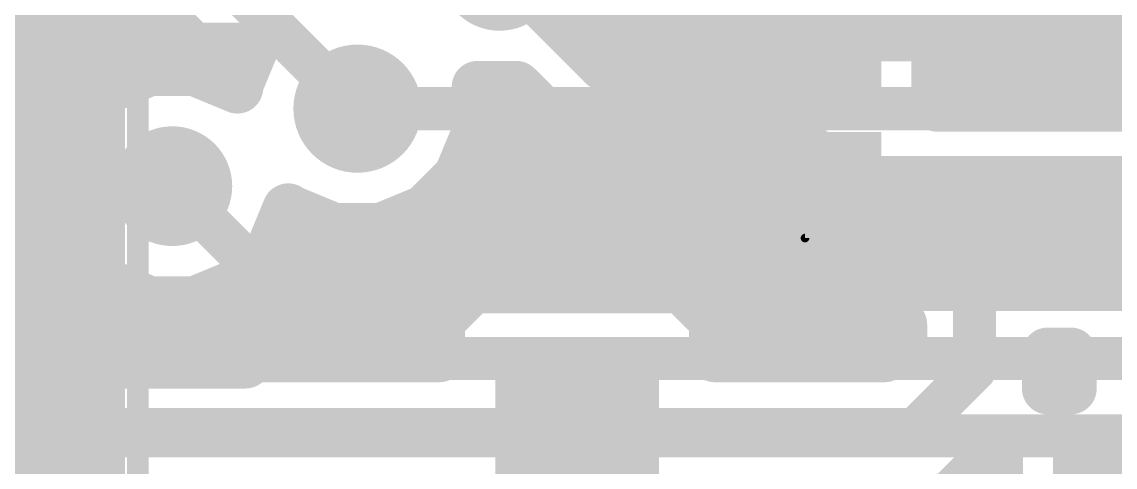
# Model space of a CAD drawing. Extents: x -1.3 to 57, y -0.1 to 23.2.
# Drawn here: x 20.47 to 26.92, y 13.58 to 16.21 of the extents above; entities that cross this region are included whole.
import ezdxf

# ---------------------------------------------------------------- set-up
doc = ezdxf.new("R2010")
doc.units = 0
for name, color, linetype in [('1', 12, 'CONTINUOUS'), ('16', 132, 'CONTINUOUS'), ('18', 110, 'CONTINUOUS'), ('21', 253, 'CONTINUOUS'), ('39', 12, 'CONTINUOUS'), ('51', 253, 'CONTINUOUS')]:
    doc.layers.add(name, color=color, linetype=linetype)

# ---------------------------------------------------------------- blocks, each defined once
blk = doc.blocks.new('RECT')
blk.add_solid([(-0.5, -0.5), (0.5, -0.5), (-0.5, 0.5), (0.5, 0.5)])
blk = doc.blocks.new('ROUNDV')
at = {"const_width": 0.5}
blk.add_lwpolyline([(0, -0.25, 1), (0, 0.25, 1), (0, -0.25)], format="xyb", dxfattribs=at)

msp = doc.modelspace()

# ---------------------------------------------------------------- linework, layer by layer
at = {"layer": '1'}
for points, const_width in [([(22.445, 15.6972), (20.0152, 18.127)], 0.254), ([(19.8363, 17.6952), (21.6865, 15.845)], 0.3048), ([(25.874, 15.714), (25.874, 17.1536)], 0.3048), ([(23.8934, 15.9338), (23.4188, 16.4084)], 0.254), ([(16.4603, 16.1544), (21.3771, 16.1544)], 0.3048), ([(25.874, 16.1544), (27.3312, 16.1544)], 0.3048), ([(26.8304, 15.9338), (26.7462, 15.8496)], 0.381), ([(21.2255, 15.9234), (20.9743, 15.8194)], 0.3048), ([(21.4973, 15.9234), (21.2255, 15.9234)], 0.3048), ([(21.6865, 15.845), (21.4973, 15.9234)], 0.3048), ([(25.1438, 15.9338), (23.8934, 15.9338)], 0.254), ([(16.7651, 15.8496), (21.0473, 15.8496)], 0.3048), ([(21.6755, 15.8496), (21.6819, 15.8496)], 0.3048), ([(25.874, 15.8496), (27.4676, 15.8496)], 0.3048), ([(28.0438, 15.9338), (26.8304, 15.9338)], 0.1778), ([(20.9743, 15.8194), (20.8267, 15.6718)], 0.3048), ([(23.162, 15.5563), (23.162, 15.8266)], 0.3048), ([(23.162, 15.8266), (23.3899, 15.8266)], 0.3048), ([(23.3899, 15.8266), (23.7145, 15.502)], 0.3048), ([(27.332, 15.714), (25.874, 15.714)], 0.3048), ([(20.8267, 15.6718), (16.9429, 15.6718)], 0.3048), ([(22.4536, 15.6886), (22.445, 15.6972)], 0.254), ([(22.4536, 15.6972), (22.445, 15.6972)], 0.254), ([(23.0541, 15.2959), (23.162, 15.5563)], 0.3048), ([(23.1572, 15.5448), (23.6717, 15.5448)], 0.3048), ([(23.7145, 15.502), (24.5836, 15.502)], 0.3048), ([(24.5836, 15.502), (24.5914, 15.4942)], 0.3048), ([(24.5914, 15.4942), (24.5914, 15.4338)], 0.3048), ([(24.5914, 15.4338), (25.1438, 15.4338)], 0.3048), ([(25.1438, 15.4338), (24.5914, 15.4338)], 0.3048), ([(24.5914, 15.4338), (24.5914, 15.2785)], 0.3048), ([(25.1438, 15.4338), (25.1438, 15.4338)], 0.3048), ([(25.1438, 15.1564), (25.1438, 15.4338)], 0.3048), ([(25.1438, 15.4338), (25.1438, 15.4338)], 0.3048), ([(25.1438, 15.4338), (25.1438, 15.1564)], 0.3048), ([(22.8549, 15.0966), (23.0541, 15.2959)], 0.3048), ([(24.5914, 15.2785), (24.6146, 15.2225)], 0.3048), ([(16.764, 15.24), (21.3614, 15.24)], 0.254), ([(22.9982, 15.24), (24.6073, 15.24)], 0.3048), ([(24.6146, 15.2225), (24.6575, 15.1796)], 0.3048), ([(25.1438, 15.24), (25.1438, 15.24)], 0.3048), ([(24.6575, 15.1796), (24.7135, 15.1564)], 0.3048), ([(24.7135, 15.1564), (25.1438, 15.1564)], 0.3048), ([(25.1438, 15.1564), (25.5741, 15.1564)], 0.3048), ([(25.5741, 15.1564), (25.6301, 15.1796)], 0.3048), ([(25.6301, 15.1796), (25.6386, 15.1881)], 0.3048), ([(25.6386, 15.1881), (25.6386, 14.447)], 0.3048), ([(21.9408, 14.8529), (22.0448, 15.1041)], 0.3048), ([(22.0448, 15.1041), (22.0448, 15.1042)], 0.3048), ([(22.0448, 15.1042), (22.0523, 15.0966)], 0.3048), ([(22.0523, 15.0966), (22.3127, 14.9888)], 0.3048), ([(22.5945, 14.9888), (22.8549, 15.0966)], 0.3048), ([(22.3127, 14.9888), (22.5945, 14.9888)], 0.3048), ([(26.0938, 14.9838), (26.0938, 14.1558)], 0.254), ([(21.9748, 14.9352), (25.6386, 14.9352)], 0.3048), ([(21.7485, 14.6606), (21.9408, 14.8529)], 0.3048), ([(19.7904, 14.8082), (20.8267, 14.8082)], 0.3048), ([(20.8267, 14.8082), (20.9743, 14.6606)], 0.3048), ([(19.8604, 14.6304), (21.0473, 14.6304)], 0.3048), ([(20.9743, 14.6606), (21.2255, 14.5566)], 0.3048), ([(21.4973, 14.5566), (21.7485, 14.6606)], 0.3048), ([(21.6755, 14.6304), (23.1178, 14.6304)], 0.3048), ([(23.1296, 14.6422), (22.9362, 14.4488)], 0.3048), ([(24.3684, 14.6422), (23.1296, 14.6422)], 0.3048), ([(24.5618, 14.4488), (24.3684, 14.6422)], 0.3048), ([(24.3802, 14.6304), (25.6386, 14.6304)], 0.3048), ([(21.2255, 14.5566), (21.4973, 14.5566)], 0.3048), ([(22.9362, 14.4488), (22.9362, 14.2358)], 0.3048), ([(24.5618, 14.2358), (24.5618, 14.4488)], 0.3048), ([(25.6386, 14.447), (25.662, 14.4236)], 0.3048), ([(25.662, 14.4236), (25.662, 14.3347)], 0.3048), ([(19.8431, 14.3256), (22.9362, 14.3256)], 0.3048), ([(24.5618, 14.3256), (25.6529, 14.3256)], 0.3048), ([(25.662, 14.3347), (25.5631, 14.2358)], 0.3048), ([(22.9362, 14.2358), (19.8059, 14.2358)], 0.3048), ([(25.5631, 14.2358), (24.5618, 14.2358)], 0.3048), ([(26.5256, 14.0462), (26.5256, 14.2536)], 0.3048), ([(26.5256, 14.2536), (26.662, 14.2536)], 0.3048), ([(26.662, 14.2536), (26.662, 14.0462)], 0.3048), ([(26.0938, 14.1558), (25.742, 13.804)], 0.254), ([(26.662, 14.0462), (26.5256, 14.0462)], 0.3048), ([(23.749, 13.804), (14.566, 13.804)], 0.254), ([(23.749, 13.804), (25.742, 13.804)], 0.254), ([(26.1738, 13.6251), (26.2264, 13.6777)], 0.3048), ([(26.2264, 13.6777), (26.2264, 12.614)], 0.3048), ([(25.9209, 13.3722), (26.1738, 13.6251)], 0.3048)]:
    msp.add_lwpolyline(points, dxfattribs=dict(at, const_width=const_width))
for points, const_width in [([(21.3771, 16.0782, 1), (21.3771, 16.2306)], 0.1524), ([(25.874, 16.2306, 1), (25.874, 16.0782)], 0.1524), ([(26.8978, 15.8664, 1), (26.763, 16.0012)], 0.1905), ([(21.2255, 15.9996, 1), (21.2255, 15.8472)], 0.1524), ([(21.2546, 15.853, 1), (21.1963, 15.9938)], 0.1524), ([(21.5265, 15.9938, 1), (21.4682, 15.853)], 0.1524), ([(21.4973, 15.8472, 1), (21.4973, 15.9996)], 0.1524), ([(23.8934, 15.9973, 1), (23.8934, 15.8703)], 0.127), ([(25.1438, 15.8703, 1), (25.1438, 15.9973)], 0.127), ([(21.0473, 15.7734, 1), (21.0473, 15.9258)], 0.1524), ([(21.6755, 15.9258, 1), (21.6755, 15.7734)], 0.1524), ([(21.6819, 15.7734, 1), (21.6819, 15.9258)], 0.1524), ([(23.8485, 15.8889, 1), (23.9383, 15.9787)], 0.127), ([(25.874, 15.9258, 1), (25.874, 15.7734)], 0.1524), ([(26.6788, 15.917, 1), (26.8136, 15.7822)], 0.1905), ([(26.8304, 15.9783, 1), (26.8304, 15.8894)], 0.0889), ([(20.9451, 15.8898, 1), (21.0034, 15.749)], 0.1524), ([(21.0282, 15.7655, 1), (20.9204, 15.8732)], 0.1524), ([(21.6326, 15.7912, 1), (21.7404, 15.8989)], 0.1524), ([(21.6573, 15.7746, 1), (21.7157, 15.9154)], 0.1524), ([(23.2382, 15.8266, 1), (23.0858, 15.8266)], 0.1524), ([(23.162, 15.9028, 1), (23.162, 15.7504)], 0.1524), ([(23.4438, 15.8805, 1), (23.3361, 15.7727)], 0.1524), ([(23.3899, 15.7504, 1), (23.3899, 15.9028)], 0.1524), ([(25.874, 15.7902, 1), (25.874, 15.6378)], 0.1524), ([(20.7728, 15.7257, 1), (20.8806, 15.6179)], 0.1524), ([(20.8267, 15.5956, 1), (20.8267, 15.748)], 0.1524), ([(22.4899, 15.7421, 1), (22.4001, 15.6523)], 0.127), ([(22.445, 15.7607, 1), (22.445, 15.6337)], 0.127), ([(22.4001, 15.6523, 1), (22.4899, 15.7421)], 0.127), ([(22.4536, 15.6337, 1), (22.4536, 15.7607)], 0.127), ([(22.4087, 15.6437, 1), (22.4985, 15.7335)], 0.127), ([(25.7978, 15.714, 1), (25.9502, 15.714)], 0.1524), ([(23.1572, 15.621, 1), (23.1572, 15.4686)], 0.1524), ([(23.2324, 15.5271, 1), (23.0916, 15.5854)], 0.1524), ([(23.6717, 15.4686, 1), (23.6717, 15.621)], 0.1524), ([(23.0858, 15.5563, 1), (23.2382, 15.5563)], 0.1524), ([(23.7145, 15.5782, 1), (23.7145, 15.4258)], 0.1524), ([(23.6607, 15.4481, 1), (23.7684, 15.5559)], 0.1524), ([(24.6375, 15.5559, 1), (24.5297, 15.4481)], 0.1524), ([(24.6676, 15.4942, 1), (24.5152, 15.4942)], 0.1524), ([(24.5375, 15.4403, 1), (24.6453, 15.5481)], 0.1524), ([(24.5836, 15.4258, 1), (24.5836, 15.5782)], 0.1524), ([(24.5914, 15.51, 1), (24.5914, 15.3576)], 0.1524), ([(24.5914, 15.51, 1), (24.5914, 15.3576)], 0.1524), ([(24.6676, 15.4338, 1), (24.5152, 15.4338)], 0.1524), ([(25.22, 15.4338, 1), (25.0676, 15.4338)], 0.1524), ([(25.22, 15.4338, 1), (25.0676, 15.4338)], 0.1524), ([(25.1438, 15.51, 1), (25.1438, 15.3576)], 0.1524), ([(25.22, 15.4338, 1), (25.0676, 15.4338)], 0.1524), ([(25.1438, 15.3576, 1), (25.1438, 15.51)], 0.1524), ([(25.1438, 15.3576, 1), (25.1438, 15.51)], 0.1524), ([(25.1438, 15.3576, 1), (25.1438, 15.51)], 0.1524), ([(24.5152, 15.4338, 1), (24.6676, 15.4338)], 0.1524), ([(25.0676, 15.4338, 1), (25.22, 15.4338)], 0.1524), ([(23.108, 15.242, 1), (23.0003, 15.3498)], 0.1524), ([(24.6618, 15.3076, 1), (24.521, 15.2493)], 0.1524), ([(21.3614, 15.1765, 1), (21.3614, 15.3035)], 0.127), ([(22.9982, 15.3162, 1), (22.9982, 15.1638)], 0.1524), ([(22.9838, 15.3251, 1), (23.1245, 15.2668)], 0.1524), ([(24.5152, 15.2785, 1), (24.6676, 15.2785)], 0.1524), ([(24.6685, 15.2764, 1), (24.5607, 15.1686)], 0.1524), ([(24.6073, 15.1638, 1), (24.6073, 15.3162)], 0.1524), ([(25.1438, 15.3162, 1), (25.1438, 15.1638)], 0.1524), ([(25.1438, 15.1638, 1), (25.1438, 15.3162)], 0.1524), ([(24.5442, 15.1933, 1), (24.685, 15.2516)], 0.1524), ([(24.6866, 15.25, 1), (24.6283, 15.1092)], 0.1524), ([(24.6036, 15.1257, 1), (24.7114, 15.2335)], 0.1524), ([(24.7135, 15.2326, 1), (24.7135, 15.0802)], 0.1524), ([(24.6843, 15.086, 1), (24.7426, 15.2268)], 0.1524), ([(25.1438, 15.2326, 1), (25.1438, 15.0802)], 0.1524), ([(25.1438, 15.0802, 1), (25.1438, 15.2326)], 0.1524), ([(25.545, 15.2268, 1), (25.6033, 15.086)], 0.1524), ([(25.5762, 15.2335, 1), (25.684, 15.1257)], 0.1524), ([(25.7148, 15.1881, 1), (25.5624, 15.1881)], 0.1524), ([(25.5741, 15.0802, 1), (25.5741, 15.2326)], 0.1524), ([(25.6925, 15.1342, 1), (25.5847, 15.2419)], 0.1524), ([(25.6593, 15.1092, 1), (25.601, 15.25)], 0.1524), ([(22.121, 15.1042, 1), (21.9686, 15.1042)], 0.1524), ([(22.0987, 15.158, 1), (21.9909, 15.0503)], 0.1524), ([(22.1152, 15.0749, 1), (21.9744, 15.1332)], 0.1524), ([(22.0815, 15.167, 1), (22.0232, 15.0262)], 0.1524), ([(21.9984, 15.0428, 1), (22.1062, 15.1505)], 0.1524), ([(22.801, 15.1505, 1), (22.9088, 15.0428)], 0.1524), ([(22.884, 15.0262, 1), (22.8257, 15.167)], 0.1524), ([(25.0676, 15.1564, 1), (25.22, 15.1564)], 0.1524), ([(25.0676, 15.1564, 1), (25.22, 15.1564)], 0.1524), ([(21.9686, 15.1041, 1), (22.121, 15.1041)], 0.1524), ([(22.3127, 15.065, 1), (22.3127, 14.9126)], 0.1524), ([(22.2835, 14.9184, 1), (22.3418, 15.0592)], 0.1524), ([(22.5653, 15.0592, 1), (22.6237, 14.9184)], 0.1524), ([(22.5945, 14.9126, 1), (22.5945, 15.065)], 0.1524), ([(26.1573, 14.9838, 1), (26.0303, 14.9838)], 0.127), ([(21.9748, 15.0114, 1), (21.9748, 14.859)], 0.1524), ([(25.6386, 14.859, 1), (25.6386, 15.0114)], 0.1524), ([(21.9946, 14.799, 1), (21.8869, 14.9068)], 0.1524), ([(20.8806, 14.8621, 1), (20.7728, 14.7543)], 0.1524), ([(20.8267, 14.732, 1), (20.8267, 14.8844)], 0.1524), ([(21.8704, 14.882, 1), (22.0112, 14.8237)], 0.1524), ([(21.0034, 14.731, 1), (20.9451, 14.5902)], 0.1524), ([(20.9204, 14.6068, 1), (21.0282, 14.7145)], 0.1524), ([(21.0473, 14.5542, 1), (21.0473, 14.7066)], 0.1524), ([(21.6755, 14.7066, 1), (21.6755, 14.5542)], 0.1524), ([(21.6946, 14.7145, 1), (21.8024, 14.6068)], 0.1524), ([(21.7777, 14.5902, 1), (21.7194, 14.731)], 0.1524), ([(23.1296, 14.7184, 1), (23.1296, 14.566)], 0.1524), ([(23.1835, 14.5883, 1), (23.0757, 14.6961)], 0.1524), ([(23.1178, 14.5542, 1), (23.1178, 14.7066)], 0.1524), ([(24.4223, 14.6961, 1), (24.3145, 14.5883)], 0.1524), ([(24.3802, 14.7066, 1), (24.3802, 14.5542)], 0.1524), ([(24.3684, 14.566, 1), (24.3684, 14.7184)], 0.1524), ([(25.6386, 14.5542, 1), (25.6386, 14.7066)], 0.1524), ([(21.2255, 14.6328, 1), (21.2255, 14.4804)], 0.1524), ([(21.4973, 14.4804, 1), (21.4973, 14.6328)], 0.1524), ([(21.1963, 14.4862, 1), (21.2546, 14.627)], 0.1524), ([(21.4682, 14.627, 1), (21.5265, 14.4862)], 0.1524), ([(23.0124, 14.4488, 1), (22.86, 14.4488)], 0.1524), ([(22.8823, 14.5027, 1), (22.9901, 14.3949)], 0.1524), ([(24.638, 14.4488, 1), (24.4856, 14.4488)], 0.1524), ([(24.5079, 14.3949, 1), (24.6157, 14.5027)], 0.1524), ([(25.6925, 14.5009, 1), (25.5847, 14.3931)], 0.1524), ([(25.5624, 14.447, 1), (25.7148, 14.447)], 0.1524), ([(25.7382, 14.4236, 1), (25.5858, 14.4236)], 0.1524), ([(25.6081, 14.3697, 1), (25.7159, 14.4775)], 0.1524), ([(22.9362, 14.2494, 1), (22.9362, 14.4018)], 0.1524), ([(24.5618, 14.4018, 1), (24.5618, 14.2494)], 0.1524), ([(25.7159, 14.2808, 1), (25.6081, 14.3885)], 0.1524), ([(25.6529, 14.2494, 1), (25.6529, 14.4018)], 0.1524), ([(22.9362, 14.1596, 1), (22.9362, 14.312)], 0.1524), ([(24.5618, 14.312, 1), (24.5618, 14.1596)], 0.1524), ([(25.5631, 14.1596, 1), (25.5631, 14.312)], 0.1524), ([(25.5858, 14.3347, 1), (25.7382, 14.3347)], 0.1524), ([(26.6018, 14.2536, 1), (26.4494, 14.2536)], 0.1524), ([(26.5256, 14.3298, 1), (26.5256, 14.1774)], 0.1524), ([(26.7382, 14.2536, 1), (26.5858, 14.2536)], 0.1524), ([(26.662, 14.1774, 1), (26.662, 14.3298)], 0.1524), ([(25.5093, 14.2897, 1), (25.617, 14.1819)], 0.1524), ([(22.86, 14.2358, 1), (23.0124, 14.2358)], 0.1524), ([(24.4856, 14.2358, 1), (24.638, 14.2358)], 0.1524), ([(26.1387, 14.1109, 1), (26.0489, 14.2007)], 0.127), ([(26.0303, 14.1558, 1), (26.1573, 14.1558)], 0.127), ([(26.5256, 14.1224, 1), (26.5256, 13.97)], 0.1524), ([(26.662, 13.97, 1), (26.662, 14.1224)], 0.1524), ([(26.4494, 14.0462, 1), (26.6018, 14.0462)], 0.1524), ([(26.5858, 14.0462, 1), (26.7382, 14.0462)], 0.1524), ([(23.749, 13.8675, 1), (23.749, 13.7405)], 0.127), ([(23.749, 13.7405, 1), (23.749, 13.8675)], 0.127), ([(25.6971, 13.8489, 1), (25.7869, 13.7591)], 0.127), ([(25.742, 13.7405, 1), (25.742, 13.8675)], 0.127), ([(26.3026, 13.6777, 1), (26.1502, 13.6777)], 0.1524), ([(26.2803, 13.6239, 1), (26.1725, 13.7316)], 0.1524), ([(26.1199, 13.679, 1), (26.2277, 13.5713)], 0.1524), ([(26.2277, 13.5713, 1), (26.1199, 13.679)], 0.1524)]:
    msp.add_lwpolyline(points, format="xyb", dxfattribs=dict(at, const_width=const_width))
at = {"layer": '16'}
for points, const_width in [([(23.8737, 16.129), (23.9752, 16.3741)], 0.3048), ([(35.7593, 16.129), (23.8737, 16.129)], 0.3048), ([(23.8842, 16.1544), (35.7699, 16.1544)], 0.3048), ([(18.4415, 16.0528), (21.8341, 16.0528)], 0.3048), ([(21.8341, 16.0528), (21.7452, 15.8381)], 0.3048), ([(21.2255, 15.9234), (20.9743, 15.8194)], 0.3048), ([(21.4973, 15.9234), (21.2255, 15.9234)], 0.3048), ([(21.7452, 15.8207), (21.4973, 15.9234)], 0.3048), ([(18.2383, 15.8496), (21.0473, 15.8496)], 0.3048), ([(21.6755, 15.8496), (21.75, 15.8496)], 0.3048), ([(20.9743, 15.8194), (20.782, 15.6271)], 0.3048), ([(21.7452, 15.8381), (21.7452, 15.8207)], 0.3048), ([(22.4536, 15.6972), (36.2458, 15.6972)], 0.254), ([(20.782, 15.6271), (20.678, 15.3759)], 0.3048), ([(17.9335, 15.5448), (20.7479, 15.5448)], 0.3048), ([(20.678, 15.3759), (20.678, 15.1041)], 0.3048), ([(22.8549, 15.0966), (23.0236, 15.2654)], 0.3048), ([(23.0236, 15.2654), (35.9651, 15.2654)], 0.3048), ([(17.6287, 15.24), (20.678, 15.24)], 0.3048), ([(22.3774, 14.224), (21.3614, 15.24)], 0.254), ([(22.9982, 15.24), (35.9974, 15.24)], 0.3048), ([(20.678, 15.1041), (20.782, 14.8529)], 0.3048), ([(22.5945, 14.9888), (22.8549, 15.0966)], 0.3048), ([(22.5563, 14.6558), (22.16, 15.052)], 0.3048), ([(22.16, 15.052), (22.3127, 14.9888)], 0.3048), ([(22.3127, 14.9888), (22.5945, 14.9888)], 0.3048), ([(19.7117, 14.9352), (20.7479, 14.9352)], 0.3048), ([(22.2769, 14.9352), (28.7007, 14.9352)], 0.3048), ([(20.782, 14.8529), (20.9743, 14.6606)], 0.3048), ([(19.8604, 14.6304), (21.0473, 14.6304)], 0.3048), ([(20.9743, 14.6606), (21.2255, 14.5566)], 0.3048), ([(28.5439, 14.6558), (22.5563, 14.6558)], 0.3048), ([(21.2255, 14.5566), (21.4341, 14.5566)], 0.3048), ([(21.4341, 14.5566), (21.7921, 14.1986)], 0.3048), ([(19.9655, 14.3256), (21.6651, 14.3256)], 0.3048), ([(21.7921, 14.1986), (20.0925, 14.1986)], 0.3048), ([(28.956, 14.224), (22.3774, 14.224)], 0.254), ([(19.9136, 13.7668), (40.1176, 13.7668)], 0.254)]:
    msp.add_lwpolyline(points, dxfattribs=dict(at, const_width=const_width))
for points, const_width in [([(23.8737, 16.2052, 1), (23.8737, 16.0528)], 0.1524), ([(23.8842, 16.2306, 1), (23.8842, 16.0782)], 0.1524), ([(21.9045, 16.0236, 1), (21.7637, 16.082)], 0.1524), ([(21.8341, 15.9766, 1), (21.8341, 16.129)], 0.1524), ([(23.8033, 16.1582, 1), (23.9441, 16.0998)], 0.1524), ([(21.2255, 15.9996, 1), (21.2255, 15.8472)], 0.1524), ([(21.2546, 15.853, 1), (21.1963, 15.9938)], 0.1524), ([(21.5265, 15.9938, 1), (21.4682, 15.853)], 0.1524), ([(21.4973, 15.8472, 1), (21.4973, 15.9996)], 0.1524), ([(21.0473, 15.7734, 1), (21.0473, 15.9258)], 0.1524), ([(21.6755, 15.9258, 1), (21.6755, 15.7734)], 0.1524), ([(21.75, 15.7734, 1), (21.75, 15.9258)], 0.1524), ([(20.9451, 15.8898, 1), (21.0034, 15.749)], 0.1524), ([(21.0282, 15.7655, 1), (20.9204, 15.8732)], 0.1524), ([(21.8214, 15.8381, 1), (21.669, 15.8381)], 0.1524), ([(21.6748, 15.8673, 1), (21.8156, 15.8089)], 0.1524), ([(21.716, 15.7503, 1), (21.7744, 15.8911)], 0.1524), ([(21.669, 15.8207, 1), (21.8214, 15.8207)], 0.1524), ([(22.4536, 15.7607, 1), (22.4536, 15.6337)], 0.127), ([(20.7282, 15.681, 1), (20.8359, 15.5732)], 0.1524), ([(20.8524, 15.598, 1), (20.7116, 15.6563)], 0.1524), ([(20.7479, 15.4686, 1), (20.7479, 15.621)], 0.1524), ([(20.7542, 15.3759, 1), (20.6018, 15.3759)], 0.1524), ([(20.6076, 15.4051, 1), (20.7484, 15.3468)], 0.1524), ([(23.0236, 15.3416, 1), (23.0236, 15.1892)], 0.1524), ([(23.0775, 15.2115, 1), (22.9697, 15.3193)], 0.1524), ([(20.678, 15.1638, 1), (20.678, 15.3162)], 0.1524), ([(21.4063, 15.2849, 1), (21.3165, 15.1951)], 0.127), ([(22.9982, 15.3162, 1), (22.9982, 15.1638)], 0.1524), ([(20.7484, 15.1332, 1), (20.6076, 15.0749)], 0.1524), ([(22.801, 15.1505, 1), (22.9088, 15.0428)], 0.1524), ([(22.884, 15.0262, 1), (22.8257, 15.167)], 0.1524), ([(20.6018, 15.1041, 1), (20.7542, 15.1041)], 0.1524), ([(22.2139, 15.1059, 1), (22.1061, 14.9982)], 0.1524), ([(22.1892, 15.1224, 1), (22.1308, 14.9816)], 0.1524), ([(22.3127, 15.065, 1), (22.3127, 14.9126)], 0.1524), ([(22.2835, 14.9184, 1), (22.3418, 15.0592)], 0.1524), ([(22.5653, 15.0592, 1), (22.6237, 14.9184)], 0.1524), ([(22.5945, 14.9126, 1), (22.5945, 15.065)], 0.1524), ([(20.7479, 14.859, 1), (20.7479, 15.0114)], 0.1524), ([(22.2769, 15.0114, 1), (22.2769, 14.859)], 0.1524), ([(20.8359, 14.9068, 1), (20.7282, 14.799)], 0.1524), ([(20.7116, 14.8237, 1), (20.8524, 14.882)], 0.1524), ([(21.0034, 14.731, 1), (20.9451, 14.5902)], 0.1524), ([(20.9204, 14.6068, 1), (21.0282, 14.7145)], 0.1524), ([(21.0473, 14.5542, 1), (21.0473, 14.7066)], 0.1524), ([(22.5563, 14.732, 1), (22.5563, 14.5796)], 0.1524), ([(22.5024, 14.6019, 1), (22.6101, 14.7097)], 0.1524), ([(21.2255, 14.6328, 1), (21.2255, 14.4804)], 0.1524), ([(21.488, 14.6105, 1), (21.3803, 14.5027)], 0.1524), ([(21.4341, 14.4804, 1), (21.4341, 14.6328)], 0.1524), ([(21.1963, 14.4862, 1), (21.2546, 14.627)], 0.1524), ([(21.6651, 14.2494, 1), (21.6651, 14.4018)], 0.1524), ([(21.7383, 14.1447, 1), (21.846, 14.2525)], 0.1524), ([(21.7921, 14.1224, 1), (21.7921, 14.2748)], 0.1524), ([(22.3774, 14.2875, 1), (22.3774, 14.1605)], 0.127), ([(22.3325, 14.1791, 1), (22.4223, 14.2689)], 0.127)]:
    msp.add_lwpolyline(points, format="xyb", dxfattribs=dict(at, const_width=const_width))
at = {"layer": '21'}
for points, const_width in [([(21.1582, 1.2446), (21.1582, 19.0446)], 0.127), ([(24.8938, 14.7338), (24.8938, 15.0838)], 0.2032), ([(25.6938, 14.7338), (24.8938, 14.7338)], 0.2032)]:
    msp.add_lwpolyline(points, dxfattribs=dict(at, const_width=const_width))
at = {"layer": '21', "const_width": 0.1016}
for points in [[(24.9446, 15.0838, 1), (24.843, 15.0838)], [(24.8938, 14.7846, 1), (24.8938, 14.683)], [(25.6938, 14.683, 1), (25.6938, 14.7846)], [(24.843, 14.7338, 1), (24.9446, 14.7338)]]:
    msp.add_lwpolyline(points, format="xyb", dxfattribs=at)
at = {"layer": '51', "const_width": 0.0508}
for points in [[(25.0938, 14.9338), (25.0938, 17.9338)], [(28.0938, 14.9338), (25.0938, 14.9338)]]:
    msp.add_lwpolyline(points, dxfattribs=at)
at = {"layer": '51', "const_width": 0.0254}
for points in [[(25.0938, 14.9465, 1), (25.0938, 14.9211)], [(25.0811, 14.9338, 1), (25.1065, 14.9338)]]:
    msp.add_lwpolyline(points, format="xyb", dxfattribs=at)

# ---------------------------------------------------------------- block references
at = {"layer": '1', "xscale": 0.8, "yscale": 0.25}
for p in [(25.1438, 15.9338), (25.1438, 15.4338)]:
    msp.add_blockref('RECT', p, dxfattribs=at)
at = {"layer": '1'}
for p, xscale, yscale, rotation in [((26.0938, 14.9838), 0.8, 0.25, 90), ((26.5938, 14.9838), 0.8, 0.25, 90), ((23.749, 13.804), 1.016, 0.9652, 270), ((27.0646, 13.2334), 1.016, 0.9652, 180)]:
    msp.add_blockref('RECT', p, dxfattribs=dict(at, xscale=xscale, yscale=yscale, rotation=rotation))
at = {"layer": '18'}
for p, xscale, yscale in [((23.2918, 16.51), 0.7064, 0.7064), ((23.2918, 16.51), 0.7064, 0.7064), ((22.4536, 15.6972), 0.7564, 0.7564), ((22.4536, 15.6972), 0.7564, 0.7564), ((21.3614, 15.24), 0.7064, 0.7064), ((21.3614, 15.24), 0.7064, 0.7064), ((23.3934, 14.9352), 0.7064, 0.7064), ((23.3934, 14.9352), 0.7064, 0.7064)]:
    msp.add_blockref('ROUNDV', p, dxfattribs=dict(at, xscale=xscale, yscale=yscale))
at = {"layer": '39', "xscale": 17.653, "yscale": 20.955, "rotation": 90}
msp.add_blockref('RECT', (10.6045, 10.0457), dxfattribs=at)
at = {"layer": '51', "xscale": 0.5001, "yscale": 0.95, "rotation": 270}
msp.add_blockref('RECT', (23.7541, 13.5422), dxfattribs=at)

doc.saveas('drawing.dxf')
